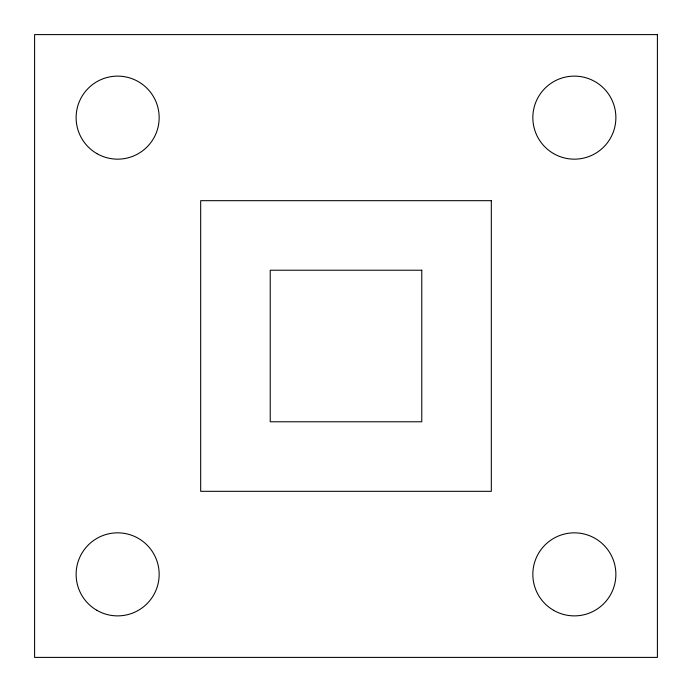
<?xml version="1.0" encoding="UTF-8"?>
<svg xmlns="http://www.w3.org/2000/svg" width="692" height="692" viewBox="0 0 692 692"><rect width="100%" height="100%" fill="white"/><g stroke="black" fill="none" stroke-linecap="round" stroke-linejoin="round"><path stroke-width="1.04" d="M657.4 34.6L34.6 34.6L34.6 657.4L657.4 657.4L657.4 34.6M491.32 200.68L200.68 200.68L200.68 491.32L491.32 491.32L491.32 200.68M421.774 270.226L270.226 270.226L270.226 421.774L421.774 421.774L421.774 270.226M553.6 610.318A41.52 41.52 0 0 0 615.88 574.36A41.52 41.52 0 0 0 553.6 538.402A41.52 41.52 0 0 0 553.6 610.318M553.6 153.598A41.52 41.52 0 0 0 615.88 117.64A41.52 41.52 0 0 0 553.6 81.682A41.52 41.52 0 0 0 553.6 153.598M96.88 153.598A41.52 41.52 0 0 0 159.16 117.64A41.52 41.52 0 0 0 96.88 81.682A41.52 41.52 0 0 0 96.88 153.598M96.88 610.318A41.52 41.52 0 0 0 159.16 574.36A41.52 41.52 0 0 0 96.88 538.402A41.52 41.52 0 0 0 96.88 610.318"/></g></svg>
